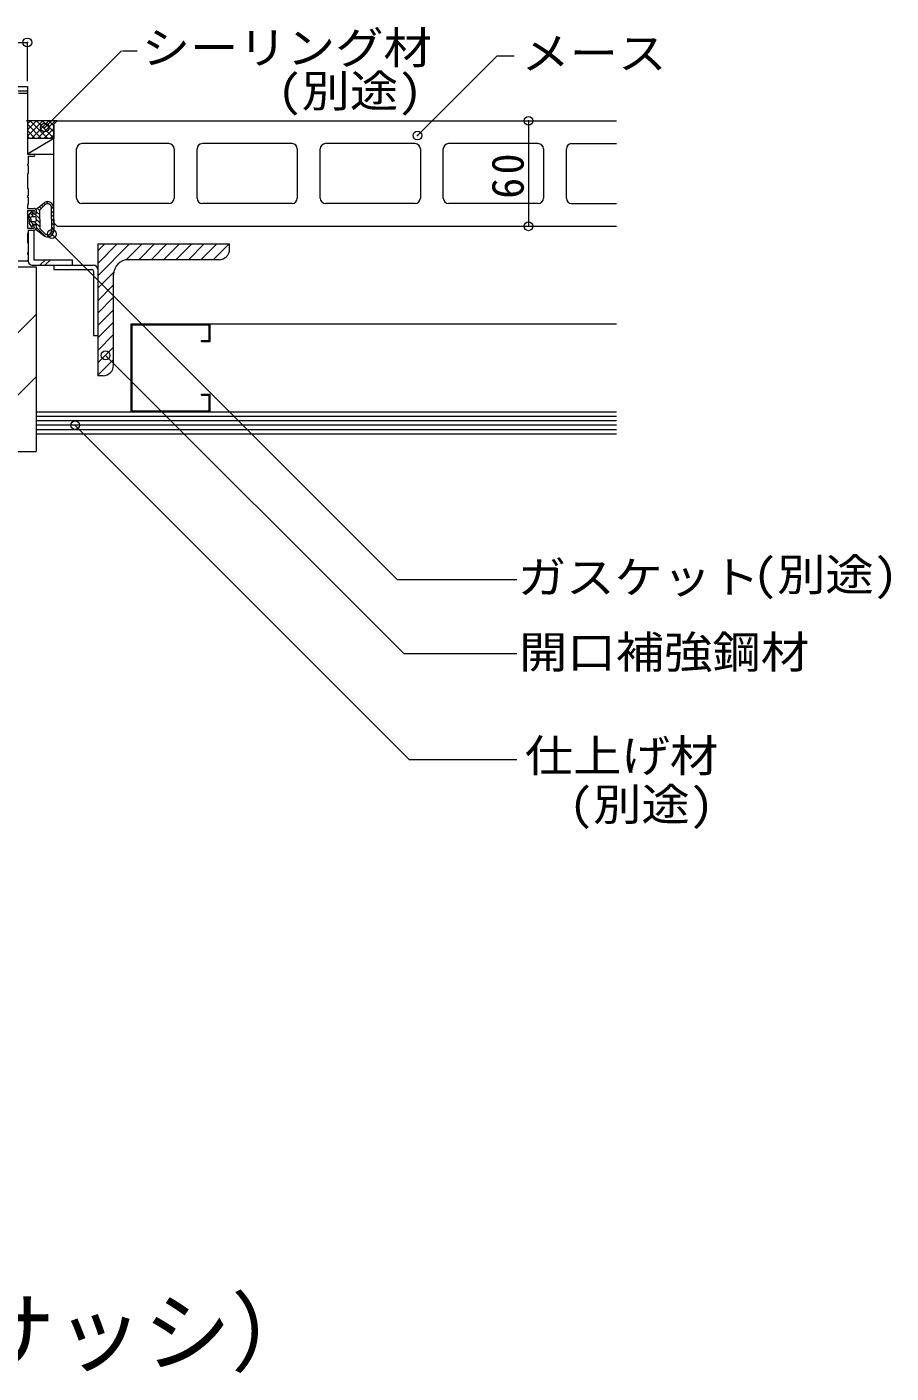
# Model space of a CAD drawing. Units: millimetres, scale not verified. Extents: x -1966 to 1994, y -1415 to 1393.
# Drawn here: x -650 to -159, y 44 to 810 of the extents above; entities that cross this region are included whole.
import ezdxf
from ezdxf.enums import TextEntityAlignment as Align

# ---------------------------------------------------------------- set-up
doc = ezdxf.new("R2010")
doc.units = ezdxf.units.MM
doc.header["$LTSCALE"] = 10
doc.header["$PDMODE"] = 32
doc.header["$PDSIZE"] = 5
doc.linetypes.add('DASHED1', pattern=[1.8, 1.2, -0.6])
for name, color, linetype, lineweight in [('0-0_メ__ス', 2, 'Continuous', 18), ('0-3_鋼材', 7, 'Continuous', 18), ('0-4_その他部材', 4, 'Continuous', 9), ('0-5', 7, 'Continuous', 9), ('0-9_部材名__寸法', 7, 'Continuous', 9)]:
    doc.layers.add(name, color=color, linetype=linetype, lineweight=lineweight)
doc.styles.add('ＭＳ ゴシック', font='')
doc.styles.get('ＭＳ ゴシック').set_extended_font_data('MS Gothic')

msp = doc.modelspace()

# ---------------------------------------------------------------- linework, layer by layer
at = {"layer": '0-0_メ__ス'}
for p, q in [((-632.93, 756.67), (-634.93, 754.67)), ((-634.93, 698.67), (-634.93, 754.67)), ((-632.93, 756.67), (-314.93, 756.67)), ((-569.43, 743.67), (-618.93, 743.67)), ((-499.43, 743.67), (-550.43, 743.67)), ((-429.43, 743.67), (-480.43, 743.67)), ((-359.43, 743.67), (-410.43, 743.67)), ((-340.43, 743.67), (-314.93, 743.67)), ((-621.93, 712.67), (-621.93, 740.67)), ((-566.43, 740.67), (-566.43, 712.67)), ((-553.43, 712.67), (-553.43, 740.67)), ((-496.43, 740.67), (-496.43, 712.67)), ((-483.43, 712.67), (-483.43, 740.67)), ((-426.43, 740.67), (-426.43, 712.67)), ((-413.43, 712.67), (-413.43, 740.67)), ((-356.43, 740.67), (-356.43, 712.67)), ((-343.43, 712.67), (-343.43, 740.67)), ((-634.93, 700.67), (-634.93, 707.17)), ((-569.43, 709.67), (-618.93, 709.67)), ((-499.43, 709.67), (-550.43, 709.67)), ((-429.43, 709.67), (-480.43, 709.67)), ((-359.43, 709.67), (-410.43, 709.67)), ((-340.43, 709.67), (-314.93, 709.67)), ((-634.93, 698.67), (-632.93, 696.67)), ((-632.93, 696.67), (-314.93, 696.67))]:
    msp.add_line(p, q, dxfattribs=at)
for centre, start, end in [((-618.93, 740.67), 90, 180), ((-569.43, 740.67), 0, 90), ((-550.43, 740.67), 90, 180), ((-499.43, 740.67), 0, 90), ((-480.43, 740.67), 90, 180), ((-429.43, 740.67), 0, 90), ((-410.43, 740.67), 90, 180), ((-359.43, 740.67), 0, 90), ((-340.43, 740.67), 90, 180), ((-618.93, 712.67), 180, 270), ((-569.43, 712.67), 270, 0), ((-550.43, 712.67), 180, 270), ((-499.43, 712.67), 270, 0), ((-480.43, 712.67), 180, 270), ((-429.43, 712.67), 270, 0), ((-410.43, 712.67), 180, 270), ((-359.43, 712.67), 270, 0), ((-340.43, 712.67), 180, 270)]:
    msp.add_arc(centre, 3, start, end, dxfattribs=at)
at = {"layer": '0-3_鋼材', "lineweight": 9}
for p, q in [((-609.93, 675.57), (-598.83, 686.67)), ((-609.93, 682.64), (-605.9, 686.67)), ((-591.76, 686.67), (-609.93, 668.5)), ((-593.8, 677.56), (-584.69, 686.67)), ((-586.62, 677.67), (-577.62, 686.67)), ((-579.55, 677.67), (-570.55, 686.67)), ((-572.48, 677.67), (-563.48, 686.67)), ((-565.41, 677.67), (-556.41, 686.67)), ((-558.34, 677.67), (-549.34, 686.67)), ((-551.26, 677.67), (-542.26, 686.67)), ((-544.19, 677.67), (-535.19, 686.67)), ((-609.93, 661.43), (-600.82, 670.54)), ((-609.93, 654.36), (-600.93, 663.36)), ((-609.93, 647.29), (-600.93, 656.29)), ((-609.93, 640.22), (-600.93, 649.22)), ((-609.93, 633.14), (-600.93, 642.14)), ((-609.93, 626.07), (-600.93, 635.07)), ((-609.93, 619), (-600.93, 628)), ((-609.93, 611.93), (-600.93, 620.93))]:
    msp.add_line(p, q, dxfattribs=at)
at = {"layer": '0-3_鋼材', "color": 3}
for p, q in [((-609.93, 686.67), (-534.93, 686.67)), ((-609.93, 686.67), (-609.93, 611.67)), ((-534.93, 683.67), (-534.93, 686.67)), ((-540.93, 677.67), (-592.43, 677.67)), ((-600.93, 617.67), (-600.93, 669.17)), ((-606.93, 611.67), (-609.93, 611.67))]:
    msp.add_line(p, q, dxfattribs=at)
for centre, radius, start, end in [((-540.93, 683.67), 6, 270, 0), ((-592.43, 669.17), 8.5, 90, 180), ((-606.93, 617.67), 6, 270, 0)]:
    msp.add_arc(centre, radius, start, end, dxfattribs=at)
at = {"layer": '0-4_その他部材'}
for p, q in [((-649.93, 747.91), (-641.17, 756.67)), ((-649.93, 751.45), (-644.71, 756.67)), ((-649.93, 754.98), (-648.24, 756.67)), ((-649.93, 754.71), (-641.9, 746.67)), ((-649.93, 751.17), (-645.43, 746.67)), ((-648.36, 756.67), (-638.36, 746.67)), ((-647.64, 746.67), (-637.64, 756.67)), ((-644.83, 756.67), (-634.93, 746.78)), ((-644.1, 746.67), (-634.1, 756.67)), ((-641.29, 756.67), (-634.93, 750.31)), ((-640.57, 746.67), (-634.93, 752.3)), ((-637.76, 756.67), (-634.93, 753.85)), ((-649.93, 747.64), (-648.97, 746.67)), ((-637.03, 746.67), (-634.93, 748.77)), ((-648.93, 703.17), (-647.84, 704.71)), ((-646.93, 703.57), (-646.93, 704.42)), ((-644.94, 706.47), (-645.43, 706.67)), ((-644.94, 705.97), (-645.43, 706.67)), ((-644.94, 706.47), (-640.61, 709.91)), ((-644.94, 703.57), (-644.94, 705.97)), ((-644.94, 705.17), (-642.93, 703.17)), ((-644.41, 706.89), (-642.93, 705.41)), ((-643.16, 707.88), (-642.09, 706.81)), ((-642.93, 705.97), (-640.05, 708.81)), ((-642.93, 700.67), (-642.93, 705.97)), ((-641.91, 708.88), (-640.95, 707.92)), ((-640.66, 709.87), (-639.81, 709.02)), ((-639.14, 710.6), (-637.97, 709.42)), ((-636.18, 707.64), (-634.93, 706.39)), ((-636.13, 700.67), (-636.13, 707.17)), ((-636.13, 705.35), (-634.93, 704.15)), ((-634.93, 700.67), (-634.93, 707.17)), ((-648.93, 700.67), (-648.93, 703.17)), ((-648.93, 702.43), (-647.93, 701.43)), ((-648.93, 700.18), (-646.52, 697.77)), ((-648.37, 697.37), (-647.42, 696.42)), ((-648.31, 704.05), (-646.33, 702.07)), ((-647.93, 700.67), (-647.93, 701.57)), ((-647.93, 700.67), (-647.93, 699.77)), ((-645.43, 702.07), (-647.43, 702.07)), ((-645.43, 699.27), (-647.43, 699.27)), ((-644.94, 703.57), (-646.93, 703.57)), ((-646.93, 697.77), (-646.93, 696.92)), ((-644.94, 697.77), (-646.93, 697.77)), ((-645.78, 699.27), (-642.93, 696.43)), ((-645.59, 703.57), (-642.93, 700.92)), ((-644.94, 700.67), (-644.94, 701.57)), ((-644.94, 700.68), (-642.93, 698.67)), ((-644.94, 700.67), (-644.94, 699.77)), ((-644.94, 697.77), (-644.94, 695.37)), ((-642.93, 700.67), (-642.93, 695.37)), ((-636.13, 703.1), (-634.93, 701.9)), ((-636.13, 700.86), (-634.93, 699.66)), ((-636.13, 700.67), (-636.13, 694.17)), ((-636.13, 698.61), (-634.93, 697.41)), ((-634.93, 700.67), (-634.93, 694.17)), ((-644.94, 695.37), (-645.43, 694.67)), ((-644.94, 694.87), (-645.43, 694.67)), ((-644.94, 696.19), (-639.63, 690.88)), ((-644.94, 694.87), (-640.61, 691.43)), ((-642.93, 695.37), (-640.05, 692.53)), ((-638.38, 691.87), (-637.35, 690.84)), ((-636.81, 692.55), (-635.96, 691.7)), ((-636.14, 694.12), (-635.11, 693.09)), ((-636.13, 696.37), (-634.93, 695.17)), ((-590.33, 640.57), (-546.53, 640.57)), ((-590.33, 591.77), (-590.33, 640.57)), ((-546.53, 631.77), (-546.53, 640.57)), ((-550.93, 631.77), (-546.53, 631.77)), ((-550.93, 631.17), (-550.93, 631.77)), ((-550.93, 600.57), (-546.53, 600.57)), ((-546.53, 591.77), (-546.53, 600.57)), ((-545.93, 591.17), (-545.93, 601.17)), ((-590.33, 591.77), (-546.53, 591.77))]:
    msp.add_line(p, q, dxfattribs=at)
at = {"layer": '0-4_その他部材', "color": 7}
for p, q in [((-634.93, 746.67), (-649.93, 746.67)), ((-634.93, 737.67), (-634.93, 746.78)), ((-590.93, 641.17), (-314.93, 641.17)), ((-590.93, 591.17), (-590.93, 641.17)), ((-644.93, 591.17), (-314.93, 591.17)), ((-644.93, 591.17), (-644.93, 578.67)), ((-644.93, 588.67), (-314.93, 588.67)), ((-644.93, 586.17), (-314.93, 586.17)), ((-644.93, 583.67), (-314.93, 583.67)), ((-644.93, 581.17), (-314.93, 581.17)), ((-644.93, 578.67), (-314.93, 578.67))]:
    msp.add_line(p, q, dxfattribs=at)
at = {"layer": '0-4_その他部材', "color": 2, "lineweight": 18}
msp.add_line((-644.93, 705.97), (-645.43, 706.67), dxfattribs=at)
at = {"layer": '0-4_その他部材', "color": 7}
for points in [[(-632.93, 756.67), (-649.93, 756.67), (-649.93, 746.67), (-649.93, 737.67)], [(-632.93, 756.67), (-634.93, 754.67), (-634.93, 746.67)], [(-634.93, 746.67), (-649.93, 737.67), (-634.93, 737.67)]]:
    msp.add_lwpolyline(points, dxfattribs=at)
at = {"layer": '0-4_その他部材'}
for points in [[(-648.93, 700.67), (-648.93, 698.17), (-647.84, 696.63)], [(-550.93, 631.17), (-545.93, 631.17), (-545.93, 641.17)], [(-550.93, 600.57), (-550.93, 601.17), (-545.93, 601.17)]]:
    msp.add_lwpolyline(points, dxfattribs=at)
for centre, radius, start, end in [((-647.43, 704.42), 0.5, 89.99997, 144.64281), ((-647.43, 704.42), 0.5, 0, 90), ((-638.43, 707.17), 3.5, 89.99997, 128.51534), ((-638.43, 707.17), 2.3, 0, 134.52559), ((-638.43, 707.17), 3.5, 0, 90), ((-647.43, 701.57), 0.5, 89.99997, 179.99997), ((-647.43, 699.77), 0.5, 179.99997, 270), ((-647.43, 696.92), 0.5, 270, 0), ((-645.43, 701.57), 0.5, 0, 90), ((-645.43, 699.77), 0.5, 270, 0), ((-647.43, 696.92), 0.5, 215.35719, 270), ((-638.43, 694.17), 3.5, 231.48463, 270), ((-638.43, 694.17), 2.3, 225.4744, 0), ((-638.43, 694.17), 3.5, 270, 0)]:
    msp.add_arc(centre, radius, start, end, dxfattribs=at)
at = {"layer": '0-5', "color": 2, "lineweight": 18}
for p, q in [((-834.93, 776.25), (-649.93, 776.25)), ((-834.93, 773.67), (-649.93, 773.67)), ((-649.93, 776.25), (-649.93, 756.17)), ((-649.43, 694.47), (-649.43, 676.77)), ((-649.43, 694.47), (-646.23, 694.47)), ((-646.23, 694.47), (-646.23, 677.67)), ((-647.13, 674.47), (-624.43, 674.47)), ((-646.23, 677.67), (-624.43, 677.67)), ((-642.83, 674.47), (-639.63, 677.67)), ((-640, 674.47), (-636.8, 677.67)), ((-634.93, 674.47), (-612.23, 674.47)), ((-634.93, 674.47), (-634.93, 672.17)), ((-624.43, 677.67), (-624.43, 674.47)), ((-666.93, 673.67), (-644.93, 673.67)), ((-644.93, 673.67), (-644.93, 568.67)), ((-634.93, 672.17), (-613.23, 672.17)), ((-609.93, 672.17), (-609.93, 634.47)), ((-669.93, 621.48), (-644.93, 646.48)), ((-669.93, 586.13), (-644.93, 611.13)), ((-669.93, 568.67), (-644.93, 568.67))]:
    msp.add_line(p, q, dxfattribs=at)
at = {"layer": '0-5', "color": 2, "linetype": 'DASHED1', "lineweight": 18}
msp.add_line((-834.93, 772.32), (-649.93, 772.32), dxfattribs=at)
at = {"layer": '0-5'}
for p, q in [((-649.93, 756.17), (-649.93, 737.67)), ((-649.93, 737.67), (-646.03, 737.67)), ((-649.43, 736.47), (-646.03, 736.47)), ((-649.43, 736.47), (-649.43, 732.17)), ((-649.43, 731.17), (-649.43, 726.67)), ((-649.93, 726.17), (-649.93, 718.67)), ((-649.43, 718.17), (-649.43, 714.17)), ((-649.43, 713.17), (-649.43, 709.17)), ((-649.93, 708.67), (-649.93, 706.87)), ((-649.93, 706.87), (-646.13, 706.87)), ((-649.93, 705.67), (-646.13, 705.67)), ((-649.93, 705.67), (-649.93, 695.67)), ((-646.13, 705.67), (-646.43, 703.67)), ((-644.93, 705.67), (-644.93, 704.17)), ((-646.43, 703.67), (-645.43, 703.67)), ((-646.43, 697.67), (-645.43, 697.67)), ((-646.43, 697.67), (-646.13, 695.67)), ((-644.93, 697.17), (-644.93, 695.67)), ((-649.93, 695.67), (-646.13, 695.67)), ((-649.93, 692.47), (-649.93, 687.67)), ((-649.43, 694.47), (-646.13, 694.47)), ((-649.43, 694.47), (-649.43, 692.97)), ((-649.43, 687.17), (-649.43, 681.67)), ((-662.93, 677.02), (-649.93, 677.02)), ((-649.43, 680.67), (-649.43, 677.52))]:
    msp.add_line(p, q, dxfattribs=at)
at = {"layer": '0-5', "color": 2, "lineweight": 18}
msp.add_lwpolyline([(-612.23, 671.17), (-612.23, 634.47), (-609.93, 634.47)], dxfattribs=at)
at = {"layer": '0-5'}
for centre, radius, start, end in [((-650.43, 756.17), 0.5, 0, 90), ((-646.03, 737.07), 0.6, 270, 90), ((-649.43, 731.67), 0.5, 90, 270), ((-649.43, 726.17), 0.5, 90, 180), ((-649.43, 718.67), 0.5, 180, 270), ((-649.43, 713.67), 0.5, 90, 270), ((-649.43, 708.67), 0.5, 90, 180), ((-646.13, 705.67), 1.2, 0, 90), ((-645.43, 704.17), 0.5, 270, 0), ((-645.43, 697.17), 0.5, 0, 90), ((-649.43, 692.47), 0.5, 90, 180), ((-646.13, 695.67), 1.2, 270, 0), ((-649.43, 687.67), 0.5, 180, 270), ((-649.43, 681.17), 0.5, 90, 270), ((-649.93, 677.52), 0.5, 270, 0)]:
    msp.add_arc(centre, radius, start, end, dxfattribs=at)
at = {"layer": '0-5', "color": 2, "lineweight": 18}
for centre, radius, start, end in [((-647.13, 676.77), 2.3, 180, 270), ((-612.23, 672.17), 2.3, 0, 90), ((-613.23, 671.17), 1, 0, 90)]:
    msp.add_arc(centre, radius, start, end, dxfattribs=at)
at = {"layer": '0-9_部材名__寸法'}
for p, q in [((-649.93, 779.25), (-649.93, 801.25)), ((-639.99, 752.83), (-596.44, 796.38)), ((-595.86, 796.38), (-587.42, 796.38)), ((-364.93, 756.67), (-364.93, 696.67)), ((-636.28, 692.43), (-439.64, 495.78)), ((-605.46, 623.27), (-435.93, 453.74)), ((-623.04, 583.7), (-432.65, 393.31)), ((-439.64, 495.78), (-371.62, 495.78)), ((-435.93, 453.74), (-371.62, 453.74)), ((-371.62, 393.31), (-432.65, 393.31))]:
    msp.add_line(p, q, dxfattribs=at)
for points in [[(-669.93, 779.25), (-669.93, 801.25), (-649.93, 801.25)], [(-428.12, 748.26), (-382.84, 793.54), (-373.19, 793.54)]]:
    msp.add_lwpolyline(points, dxfattribs=at)
for p in [(-649.93, 801.25), (-364.93, 756.67), (-639.99, 752.83), (-428.12, 748.26), (-364.93, 696.67), (-635.99, 692.26), (-605.46, 623.27), (-622.76, 583.54)]:
    msp.add_point(p, dxfattribs=at)

# ---------------------------------------------------------------- texts
at = {"layer": '0-9_部材名__寸法', "style": 'ＭＳ ゴシック', "width": 1.1}
for s, p in [('シーリング材', (-584.9, 783.55)), ('メース', (-369, 780.44)), ('(別途)', (-507.68, 759.01)), ('ガスケット', (-371.02, 482.37)), ('(別途)', (-237.34, 483.91)), ('開口補強鋼材', (-370.36, 439.8)), ('仕上げ材', (-367.09, 380.87)), ('(別途)', (-341.94, 353.25))]:
    msp.add_text(s, height=18.33, dxfattribs=at).set_placement(p, align=Align.BOTTOM_LEFT)
at = {"layer": '0-9_部材名__寸法', "style": 'ＭＳ ゴシック'}
msp.add_text('開口部（ECP用サッシ）', height=36.66, dxfattribs=at).set_placement((-1008.89, 38.26), align=Align.BOTTOM_LEFT)
at = {"layer": '0-9_部材名__寸法', "insert": (-367.4, 712.34), "char_height": 18.33, "attachment_point": 7, "rotation": 90, "style": 'ＭＳ ゴシック'}
msp.add_mtext('\\T1.17;\\W0.95;60', dxfattribs=at)

doc.saveas('drawing.dxf')
